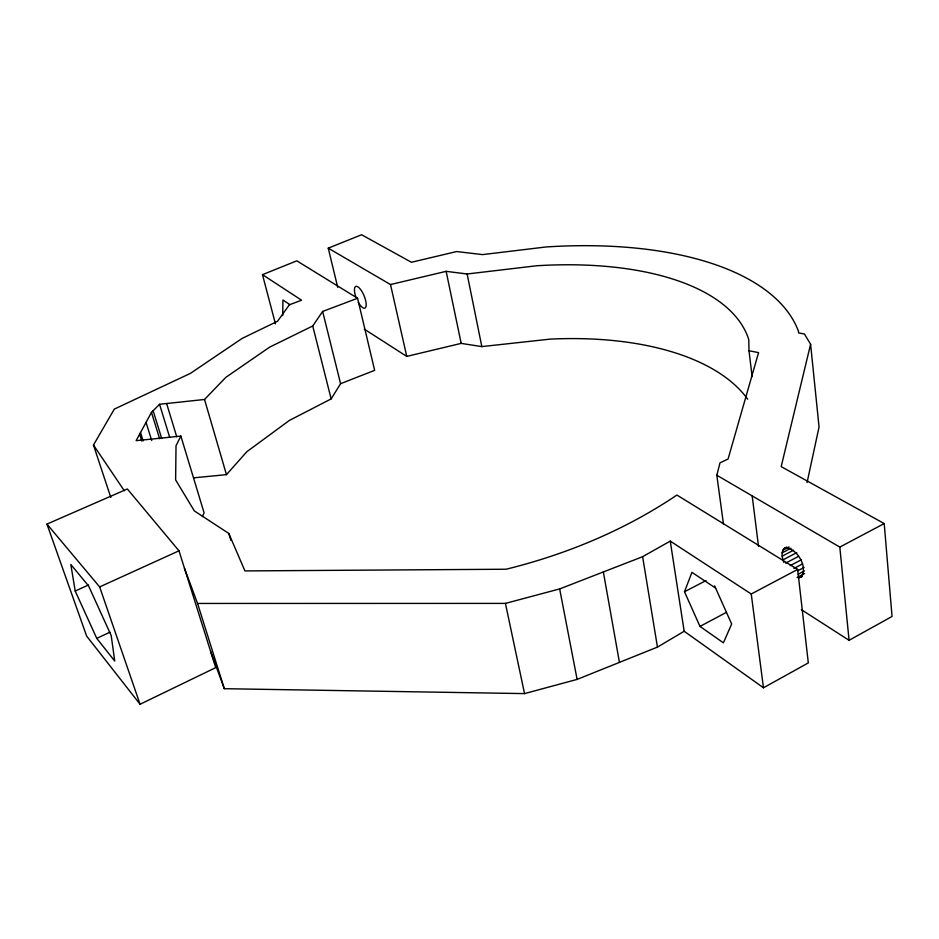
<?xml version="1.0" encoding="UTF-8"?>
<svg xmlns="http://www.w3.org/2000/svg" width="939" height="939" viewBox="0 0 939 939"><rect width="100%" height="100%" fill="white"/><g stroke="black" fill="none" stroke-linecap="round" stroke-linejoin="round"><path stroke-width="1.41" d="M282.709 315.598L282.956 300.022L289.916 304.659M807.082 482.54L819.054 426.999L810.592 344.226L804.43 334.002L798.584 332.934L798.467 331.256A324.319 150.897 -11.7 0 0 546.029 246.969L482.564 254.61L456.636 251.546L411.423 262.274L361.609 234.738L328.251 248.166L337.723 287.311M810.592 344.226L781.189 466.624L884.209 523.563L892.05 616.465L849.079 640.292L801.366 609.669M783.912 562.496C781.87 557.649 780.168 549.245 786.671 547.097M723.488 524.22L716.821 475.24L720.013 462.821L728.077 459.018L758.571 352.606L748.993 350.752L748.77 339.578A273.883 126.988 -11.7 0 0 536.721 265.76L467.129 273.988L446.142 271.336L390.507 284.552L328.251 248.166M714.614 585.866L731.657 624.001L723.406 642.828L699.978 626.407L684.496 591.758L691.937 572.344L715.647 588.131M202.401 516.603L204.092 512.835L180.863 436.083L136.12 440.673L151.472 412.397L159.56 404.275L204.526 399.474L225.794 377.384L269.669 347.113L312.734 325.986L322.64 311.455L357.571 298.262L374.649 370.342L340.587 383.687L331.15 398.899L289.294 420.484L246.851 451.706L226.463 474.653L193.634 477.845M180.863 436.083L176.027 445.673L175.628 479.888L194.291 510.886L228.823 533.458L244.926 570.924L506.109 569.234C566.651 554.303 625.116 529.983 676.902 495.053L797.645 569.433L808.303 662.911L763.466 687.782L684.167 631.254L670.258 541.099L642.616 556.698L559.656 588.929L505.417 603.401L197.554 603.448L184.408 568.06M110.779 497.377L93.466 445.039L114.3 409.111L190.335 373.417L242.18 338.392L277.521 321.279L289.376 304.788L301.583 300.21L262.474 274.658L296.818 260.831L357.571 298.262M210.653 651.49L224.315 688.698L524.537 693.604L577.121 679.402L657.453 647.1L684.167 631.254M699.978 626.407L726.434 612.345M798.15 574.269L804.43 570.935M804.641 573.518L797.094 577.532L801.519 577.016C807.657 566.452 797.739 549.479 786.096 547.578L784.135 548.423M799.535 577.79L802.047 576.452M793.866 568.494L802.634 563.858M670.258 541.099L751.247 594.011L797.645 569.433M716.821 475.24L839.806 547.085L884.209 523.563M797.845 570.771L804.113 567.438M785.65 563.142L798.185 556.545M790.169 565.654L801.448 559.703M782.175 556.158L793.478 550.231M782.95 559.89L796.753 552.637M782.786 550.219L789.089 546.921M782.117 552.86L790.92 548.247M684.496 591.758L706.011 580.56M140.052 704.262L215.724 667.629L178.985 550.817L127.352 488.984L46.95 524.103L86.623 636.043L140.052 704.262L99.651 586.922L46.95 524.103M96.752 638.356L114.734 661.056L111.213 635.621L88.63 585.995L70.812 564.468L75.202 591.018L96.752 638.356L109.945 632.205M99.651 586.922L178.985 550.817M75.202 591.018L88.466 585.009M364.262 329.12L406.751 356.397L461.178 343.392L481.836 346.597L550.031 339.132A267.087 134.23 -11.6 0 1 747.69 399.192M93.466 445.039L124.3 490.733M139.629 434.194L141.812 441.107M197.554 603.448L224.315 688.698M140.521 432.562L143.127 440.837M146.05 422.386L151.719 440.532M153.127 410.73L161.696 438.478M151.472 412.397L159.642 438.771M159.56 404.275L169.724 437.457M166.626 403.524L176.72 436.741M228.823 533.458L230.888 540.453M204.526 399.474L226.463 474.653M262.474 274.658L275.456 323.885M312.734 325.986L331.15 398.899M322.64 311.455L340.587 383.687M390.507 284.552L406.751 356.397M505.417 603.401L524.537 693.604M446.142 271.336L461.178 343.392M467.129 273.988L481.836 346.597M559.656 588.929L577.121 679.402M603.354 571.957L619.435 662.382M642.616 556.698L657.453 647.1M751.247 594.011L763.466 687.782M752.174 495.886L758.524 546.381M748.993 350.752L752.127 376.668M839.806 547.085L849.079 640.292M355.811 296.841A11.761 4.061 67.3 0 1 358.322 287.134A11.761 4.061 67.3 0 1 366.198 304.67A11.761 4.061 67.3 0 1 358.287 302.346"/></g></svg>
